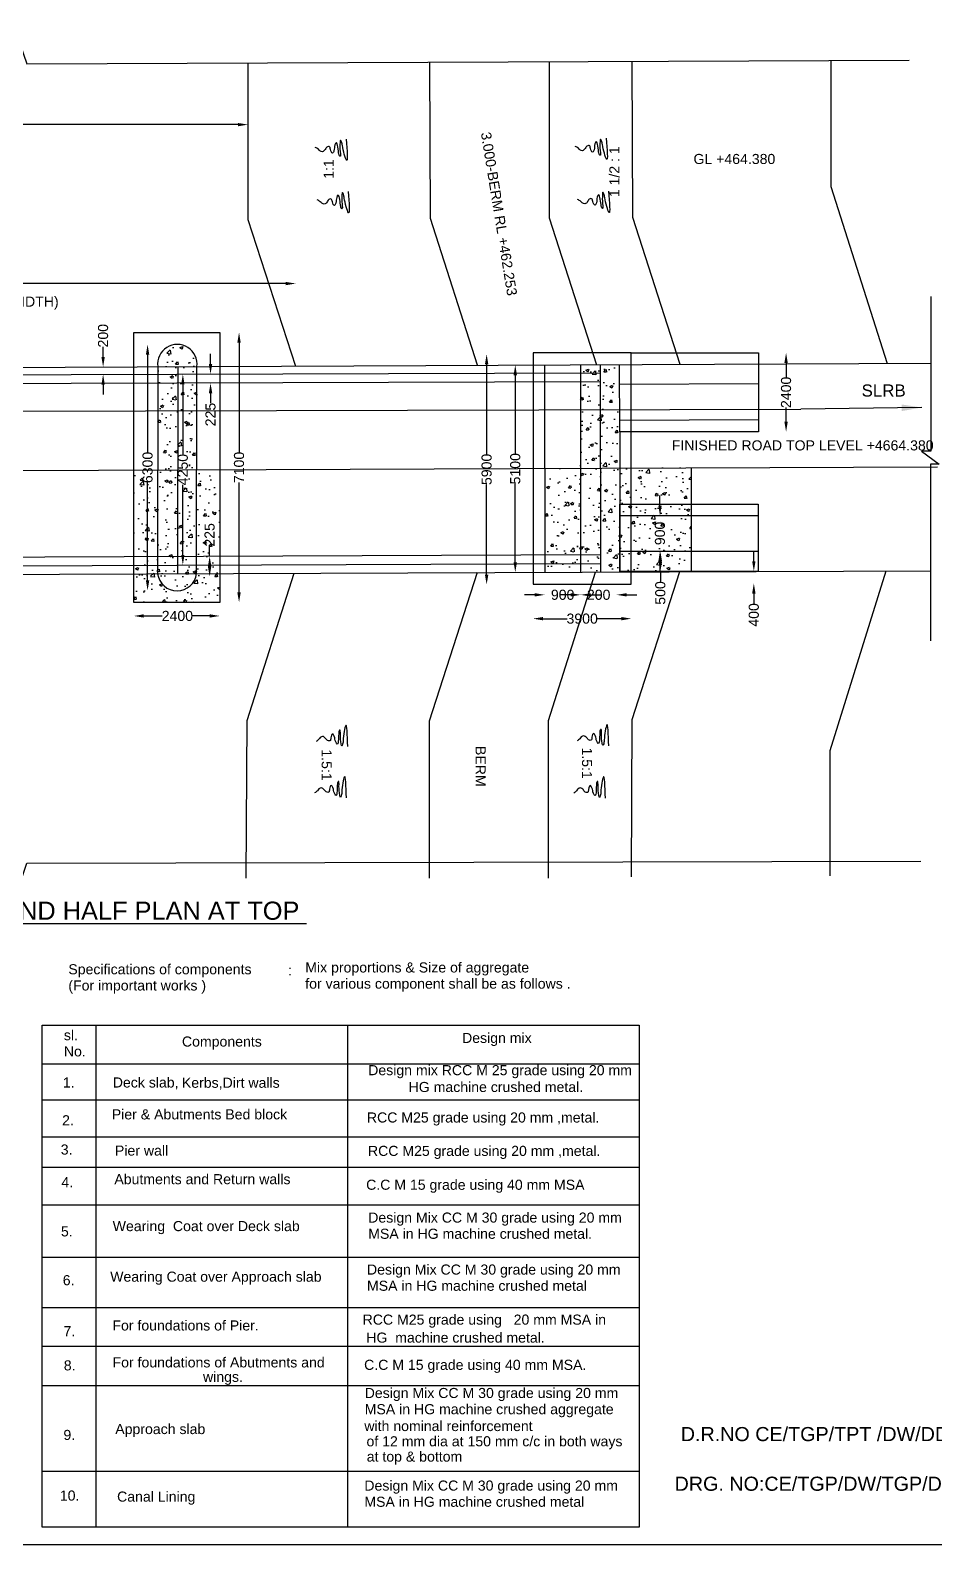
# Model space of a CAD drawing. Header units: millimetres. Extents: x 5124 to 5437574, y 2311 to 17241158.
# Drawn here: x 5387895 to 5410320, y 17181853 to 17219408 of the extents above; entities that cross this region are included whole.
import ezdxf

# ---------------------------------------------------------------- set-up
doc = ezdxf.new("R2010")
doc.units = ezdxf.units.MM
doc.header["$MEASUREMENT"] = 0
for name, color, linetype in [('DIMENSIONS', 7, 'Continuous'), ('DRAWING', 50, 'Continuous'), ('TEXT', 7, 'Continuous')]:
    doc.layers.add(name, color=color, linetype=linetype)
doc.styles.get("Standard").update_dxf_attribs({"font": 'arial.ttf', "height": 250})
doc.dimstyles.get("Standard").update_dxf_attribs({"dimtxt": 300, "dimasz": 250, "dimexe": 0.18, "dimexo": 0.0625, "dimgap": 0.09, "dimtad": 0, "dimdec": 0, "dimzin": 0, "dimdsep": 46, "dimtxsty": 'Standard', "dimcen": 0.09, "dimse1": 1, "dimse2": 1, "dimadec": 0, "dimazin": 0, "dimtfac": 1, "dimtdec": 0, "dimtofl": 0, "dimtmove": 0, "dimatfit": 3, "dimfxl": 1, "dimtolj": 1, "dimtzin": 0, "dimarcsym": 0})
pattern_1 = [(50, (0, 0), (717.260183, -62.752135), [75, -825]), (355, (0, 0), (-138.751334, 752.192134), [60, -660]), (100.4514, (59.8, -5.2), (578.509382, 689.439542), [63.74019, -701.142112]), (46.1842, (0, 200), (1067.24105, -165.519014), [112.5, -1237.5]), (96.6356, (88.9, 186.2), (934.662706, 974.11787), [95.61029, -1051.713]), (351.1842, (0, 200), (934.661945, 974.1186), [90, -990]), (21, (100, 150), (596.907052, -402.61889), [75, -825]), (326, (100, 150), (243.315332, 725.150045), [60, -660]), (71.4514, (149.74, 116.45), (840.222629, 322.530497), [63.74019, -701.142112]), (37.5, (0, 0), (12.1598553, 332.893854), [0, -652, 0, -670, 0, -662.5]), (7.5, (0, 0), (263.0695374, 394.411712), [0, -382, 0, -637, 0, -252.5]), (327.5, (-223, 0), (533.822436, -22.5548717), [0, -250, 0, -780, 0, -1035]), (317.5, (-323, 0), (583.186169, 100.104982), [0, -325, 0, -518, 0, -735])]

# ---------------------------------------------------------------- blocks, each defined once
blk = doc.blocks.new('*D33')
at = {"layer": 'Defpoints', "color": 0, "transparency": 16777216}
for p in [(5389595, 17211056), (5389596, 17210873), (5389700, 17211056)]:
    blk.add_point(p, dxfattribs=at)
at = {"layer": 'DIMENSIONS', "color": 0, "lineweight": -2, "transparency": 16777216}
for p, q in [((5389700, 17211306), (5389700, 17211556)), ((5389700, 17210623), (5389700, 17210373))]:
    blk.add_line(p, q, dxfattribs=at)
at = {"layer": 'DIMENSIONS', "color": 0, "transparency": 16777216}
for points in [[(5389659, 17211306), (5389742, 17211306), (5389700, 17211056)], [(5389659, 17210623), (5389742, 17210623), (5389700, 17210873)]]:
    blk.add_solid(points, dxfattribs=at)
at = {"layer": 'DIMENSIONS', "color": 0, "transparency": 16777216, "insert": (5389700, 17211834), "char_height": 250, "attachment_point": 5, "rotation": 90}
blk.add_mtext('\\A1;200', dxfattribs=at)
blk = doc.blocks.new('*D34')
at = {"layer": 'Defpoints', "color": 0, "transparency": 16777216}
for p in [(5391540, 17211618), (5390803, 17205516), (5391445, 17205516)]:
    blk.add_point(p, dxfattribs=at)
at = {"layer": 'DIMENSIONS', "color": 0, "lineweight": -2, "transparency": 16777216}
for p, q in [((5390803, 17211368), (5390803, 17208941)), ((5390803, 17205766), (5390803, 17208193))]:
    blk.add_line(p, q, dxfattribs=at)
at = {"layer": 'DIMENSIONS', "color": 0, "transparency": 16777216}
for points in [[(5390761, 17211368), (5390844, 17211368), (5390803, 17211618)], [(5390761, 17205766), (5390844, 17205766), (5390803, 17205516)]]:
    blk.add_solid(points, dxfattribs=at)
at = {"layer": 'DIMENSIONS', "color": 0, "transparency": 16777216, "insert": (5390803, 17208567), "char_height": 250, "attachment_point": 5, "rotation": 90}
blk.add_mtext('\\A1;6300', dxfattribs=at)
blk = doc.blocks.new('*D35')
at = {"layer": 'Defpoints', "color": 0, "transparency": 16777216}
for p in [(5391706, 17210880), (5391677, 17206147), (5391824, 17206147)]:
    blk.add_point(p, dxfattribs=at)
at = {"layer": 'DIMENSIONS', "color": 0, "lineweight": -2, "transparency": 16777216}
for p, q in [((5391677, 17210630), (5391677, 17208892)), ((5391677, 17206397), (5391677, 17208136))]:
    blk.add_line(p, q, dxfattribs=at)
at = {"layer": 'DIMENSIONS', "color": 0, "transparency": 16777216}
for points in [[(5391636, 17210630), (5391719, 17210630), (5391677, 17210880)], [(5391636, 17206397), (5391719, 17206397), (5391677, 17206147)]]:
    blk.add_solid(points, dxfattribs=at)
at = {"layer": 'DIMENSIONS', "color": 0, "transparency": 16777216, "insert": (5391677, 17208514), "char_height": 250, "attachment_point": 5, "rotation": 90}
blk.add_mtext('\\A1;4250', dxfattribs=at)
blk = doc.blocks.new('*D36')
at = {"layer": 'Defpoints', "color": 0, "transparency": 16777216}
for p in [(5392591, 17211915), (5392591, 17205219), (5393071, 17205219)]:
    blk.add_point(p, dxfattribs=at)
at = {"layer": 'DIMENSIONS', "color": 0, "lineweight": -2, "transparency": 16777216}
for p, q in [((5393071, 17211665), (5393071, 17208939)), ((5393071, 17205469), (5393071, 17208195))]:
    blk.add_line(p, q, dxfattribs=at)
at = {"layer": 'DIMENSIONS', "color": 0, "transparency": 16777216}
for points in [[(5393029, 17211665), (5393112, 17211665), (5393071, 17211915)], [(5393029, 17205469), (5393112, 17205469), (5393071, 17205219)]]:
    blk.add_solid(points, dxfattribs=at)
at = {"layer": 'DIMENSIONS', "color": 0, "transparency": 16777216, "insert": (5393071, 17208567), "char_height": 250, "attachment_point": 5, "rotation": 90}
blk.add_mtext('\\A1;7100', dxfattribs=at)
blk = doc.blocks.new('*D37')
at = {"layer": 'Defpoints', "color": 0, "transparency": 16777216}
for p in [(5392340, 17206366), (5392341, 17206366), (5392342, 17205863)]:
    blk.add_point(p, dxfattribs=at)
at = {"layer": 'DIMENSIONS', "color": 0, "lineweight": -2, "transparency": 16777216}
for p, q in [((5392341, 17206366), (5392341, 17206616)), ((5392341, 17206113), (5392341, 17206116))]:
    blk.add_line(p, q, dxfattribs=at)
at = {"layer": 'DIMENSIONS', "color": 0, "transparency": 16777216}
for points in [[(5392299, 17206116), (5392383, 17206116), (5392341, 17206366)], [(5392299, 17206113), (5392383, 17206113), (5392341, 17205863)]]:
    blk.add_solid(points, dxfattribs=at)
at = {"layer": 'DIMENSIONS', "color": 0, "transparency": 16777216, "insert": (5392341, 17206895), "char_height": 250, "attachment_point": 5, "rotation": 90}
blk.add_mtext('\\A1;225', dxfattribs=at)
blk = doc.blocks.new('*D38')
at = {"layer": 'Defpoints', "color": 0, "transparency": 16777216}
for p in [(5390459, 17205219), (5392591, 17205219), (5392591, 17204884)]:
    blk.add_point(p, dxfattribs=at)
at = {"layer": 'DIMENSIONS', "color": 0, "lineweight": -2, "transparency": 16777216}
for p, q in [((5390709, 17204884), (5391167, 17204884)), ((5392341, 17204884), (5391917, 17204884))]:
    blk.add_line(p, q, dxfattribs=at)
at = {"layer": 'DIMENSIONS', "color": 0, "transparency": 16777216}
for points in [[(5390709, 17204926), (5390709, 17204843), (5390459, 17204884)], [(5392341, 17204926), (5392341, 17204843), (5392591, 17204884)]]:
    blk.add_solid(points, dxfattribs=at)
at = {"layer": 'DIMENSIONS', "color": 0, "transparency": 16777216, "insert": (5391542, 17204884), "char_height": 250, "attachment_point": 5}
blk.add_mtext('\\A1;2400', dxfattribs=at)
blk = doc.blocks.new('*D39')
at = {"layer": 'Defpoints', "color": 0, "transparency": 16777216}
for p in [(5399348, 17211378), (5399210, 17205661), (5399348, 17205661)]:
    blk.add_point(p, dxfattribs=at)
at = {"layer": 'DIMENSIONS', "color": 0, "lineweight": -2, "transparency": 16777216}
for p, q in [((5399210, 17211128), (5399210, 17208892)), ((5399210, 17205911), (5399210, 17208146))]:
    blk.add_line(p, q, dxfattribs=at)
at = {"layer": 'DIMENSIONS', "color": 0, "transparency": 16777216}
for points in [[(5399168, 17211128), (5399252, 17211128), (5399210, 17211378)], [(5399168, 17205911), (5399252, 17205911), (5399210, 17205661)]]:
    blk.add_solid(points, dxfattribs=at)
at = {"layer": 'DIMENSIONS', "color": 0, "transparency": 16777216, "insert": (5399210, 17208519), "char_height": 250, "attachment_point": 5, "rotation": 90}
blk.add_mtext('\\A1;5900', dxfattribs=at)
blk = doc.blocks.new('*D40')
at = {"layer": 'Defpoints', "color": 0, "transparency": 16777216}
for p in [(5399944, 17211105), (5399920, 17205965), (5399964, 17205965)]:
    blk.add_point(p, dxfattribs=at)
at = {"layer": 'DIMENSIONS', "color": 0, "lineweight": -2, "transparency": 16777216}
for p, q in [((5399920, 17210855), (5399920, 17208908)), ((5399920, 17206215), (5399920, 17208162))]:
    blk.add_line(p, q, dxfattribs=at)
at = {"layer": 'DIMENSIONS', "color": 0, "transparency": 16777216}
for points in [[(5399878, 17210855), (5399962, 17210855), (5399920, 17211105)], [(5399878, 17206215), (5399962, 17206215), (5399920, 17205965)]]:
    blk.add_solid(points, dxfattribs=at)
at = {"layer": 'DIMENSIONS', "color": 0, "transparency": 16777216, "insert": (5399920, 17208535), "char_height": 250, "attachment_point": 5, "rotation": 90}
blk.add_mtext('\\A1;5100', dxfattribs=at)
blk = doc.blocks.new('*D41')
at = {"layer": 'Defpoints', "color": 0, "transparency": 16777216}
for p in [(5400361, 17205673), (5402797, 17205673), (5402797, 17204817)]:
    blk.add_point(p, dxfattribs=at)
at = {"layer": 'DIMENSIONS', "color": 0, "lineweight": -2, "transparency": 16777216}
for p, q in [((5400611, 17204817), (5401206, 17204817)), ((5402547, 17204817), (5401951, 17204817))]:
    blk.add_line(p, q, dxfattribs=at)
at = {"layer": 'DIMENSIONS', "color": 0, "transparency": 16777216}
for points in [[(5400611, 17204859), (5400611, 17204775), (5400361, 17204817)], [(5402547, 17204859), (5402547, 17204775), (5402797, 17204817)]]:
    blk.add_solid(points, dxfattribs=at)
at = {"layer": 'DIMENSIONS', "color": 0, "transparency": 16777216, "insert": (5401579, 17204817), "char_height": 250, "attachment_point": 5}
blk.add_mtext('\\A1;3900', dxfattribs=at)
blk = doc.blocks.new('*D42')
at = {"layer": 'Defpoints', "color": 0, "transparency": 16777216}
for p in [(5400650, 17205968), (5401539, 17205968), (5401539, 17205408)]:
    blk.add_point(p, dxfattribs=at)
at = {"layer": 'DIMENSIONS', "color": 0, "lineweight": -2, "transparency": 16777216}
for p, q in [((5400400, 17205408), (5400150, 17205408)), ((5401789, 17205408), (5402039, 17205408))]:
    blk.add_line(p, q, dxfattribs=at)
at = {"layer": 'DIMENSIONS', "color": 0, "transparency": 16777216}
for points in [[(5400400, 17205450), (5400400, 17205367), (5400650, 17205408)], [(5401789, 17205450), (5401789, 17205367), (5401539, 17205408)]]:
    blk.add_solid(points, dxfattribs=at)
at = {"layer": 'DIMENSIONS', "color": 0, "transparency": 16777216, "insert": (5401095, 17205408), "char_height": 250, "attachment_point": 5}
blk.add_mtext('\\A1;900', dxfattribs=at)
blk = doc.blocks.new('*D43')
at = {"layer": 'Defpoints', "color": 0, "transparency": 16777216}
for p in [(5401542, 17205386), (5402434, 17205408), (5402434, 17205386)]:
    blk.add_point(p, dxfattribs=at)
at = {"layer": 'DIMENSIONS', "color": 0, "lineweight": -2, "transparency": 16777216}
for p, q in [((5401292, 17205408), (5401042, 17205408)), ((5402684, 17205408), (5402934, 17205408))]:
    blk.add_line(p, q, dxfattribs=at)
at = {"layer": 'DIMENSIONS', "color": 0, "transparency": 16777216}
for points in [[(5401292, 17205450), (5401292, 17205367), (5401542, 17205408)], [(5402684, 17205450), (5402684, 17205367), (5402434, 17205408)]]:
    blk.add_solid(points, dxfattribs=at)
at = {"layer": 'DIMENSIONS', "color": 0, "transparency": 16777216, "insert": (5401988, 17205408), "char_height": 250, "attachment_point": 5}
blk.add_mtext('\\A1;200', dxfattribs=at)
blk = doc.blocks.new('*D44')
at = {"layer": 'Defpoints', "color": 0, "transparency": 16777216}
for p in [(5403517, 17206490), (5403678, 17206490), (5403678, 17205980)]:
    blk.add_point(p, dxfattribs=at)
at = {"layer": 'DIMENSIONS', "color": 0, "lineweight": -2, "transparency": 16777216}
for p, q in [((5403517, 17206240), (5403517, 17206230)), ((5403517, 17205980), (5403517, 17205730))]:
    blk.add_line(p, q, dxfattribs=at)
at = {"layer": 'DIMENSIONS', "color": 0, "transparency": 16777216}
for points in [[(5403475, 17206240), (5403559, 17206240), (5403517, 17206490)], [(5403475, 17206230), (5403559, 17206230), (5403517, 17205980)]]:
    blk.add_solid(points, dxfattribs=at)
at = {"layer": 'DIMENSIONS', "color": 0, "transparency": 16777216, "insert": (5403517, 17205454), "char_height": 250, "attachment_point": 5, "rotation": 90}
blk.add_mtext('\\A1;500', dxfattribs=at)
blk = doc.blocks.new('*D45')
at = {"layer": 'Defpoints', "color": 0, "transparency": 16777216}
for p in [(5403508, 17207372), (5403508, 17207372), (5403508, 17206490)]:
    blk.add_point(p, dxfattribs=at)
at = {"layer": 'DIMENSIONS', "color": 0, "lineweight": -2, "transparency": 16777216}
for p, q in [((5403508, 17207622), (5403508, 17207872)), ((5403508, 17206240), (5403508, 17205990))]:
    blk.add_line(p, q, dxfattribs=at)
at = {"layer": 'DIMENSIONS', "color": 0, "transparency": 16777216}
for points in [[(5403467, 17207622), (5403550, 17207622), (5403508, 17207372)], [(5403467, 17206240), (5403550, 17206240), (5403508, 17206490)]]:
    blk.add_solid(points, dxfattribs=at)
at = {"layer": 'DIMENSIONS', "color": 0, "transparency": 16777216, "insert": (5403508, 17206931), "char_height": 250, "attachment_point": 5, "rotation": 90}
blk.add_mtext('\\A1;900', dxfattribs=at)
blk = doc.blocks.new('*D46')
at = {"layer": 'Defpoints', "color": 0, "transparency": 16777216}
for p in [(5405943, 17205988), (5405835, 17205691), (5405943, 17205691)]:
    blk.add_point(p, dxfattribs=at)
at = {"layer": 'DIMENSIONS', "color": 0, "lineweight": -2, "transparency": 16777216}
for p, q in [((5405835, 17206238), (5405835, 17206488)), ((5405835, 17205441), (5405835, 17205191))]:
    blk.add_line(p, q, dxfattribs=at)
at = {"layer": 'DIMENSIONS', "color": 0, "transparency": 16777216}
for points in [[(5405794, 17206238), (5405877, 17206238), (5405835, 17205988)], [(5405794, 17205441), (5405877, 17205441), (5405835, 17205691)]]:
    blk.add_solid(points, dxfattribs=at)
at = {"layer": 'DIMENSIONS', "color": 0, "transparency": 16777216, "insert": (5405835, 17204910), "char_height": 250, "attachment_point": 5, "rotation": 90}
blk.add_mtext('\\A1;400', dxfattribs=at)
blk = doc.blocks.new('*D47')
at = {"layer": 'Defpoints', "color": 0, "transparency": 16777216}
for p in [(5405949, 17211410), (5405949, 17209449), (5406635, 17209449)]:
    blk.add_point(p, dxfattribs=at)
at = {"layer": 'DIMENSIONS', "color": 0, "lineweight": -2, "transparency": 16777216}
for p, q in [((5406635, 17211160), (5406635, 17210804)), ((5406635, 17209699), (5406635, 17210054))]:
    blk.add_line(p, q, dxfattribs=at)
at = {"layer": 'DIMENSIONS', "color": 0, "transparency": 16777216}
for points in [[(5406593, 17211160), (5406677, 17211160), (5406635, 17211410)], [(5406593, 17209699), (5406677, 17209699), (5406635, 17209449)]]:
    blk.add_solid(points, dxfattribs=at)
at = {"layer": 'DIMENSIONS', "color": 0, "transparency": 16777216, "insert": (5406635, 17210429), "char_height": 250, "attachment_point": 5, "rotation": 90}
blk.add_mtext('\\A1;2400', dxfattribs=at)
blk = doc.blocks.new('*D52')
at = {"layer": 'Defpoints', "color": 0, "transparency": 16777216}
for p in [(5394477, 17213128), (5394477, 17211585), (5378075, 17211002)]:
    blk.add_point(p, dxfattribs=at)
at = {"layer": 'DIMENSIONS', "color": 0, "lineweight": -2, "transparency": 16777216}
for p, q in [((5378325, 17213128), (5385818, 17213128)), ((5394227, 17213128), (5386734, 17213128))]:
    blk.add_line(p, q, dxfattribs=at)
at = {"layer": 'DIMENSIONS', "color": 0, "transparency": 16777216}
for points in [[(5378325, 17213169), (5378325, 17213086), (5378075, 17213128)], [(5394227, 17213169), (5394227, 17213086), (5394477, 17213128)]]:
    blk.add_solid(points, dxfattribs=at)
at = {"layer": 'DIMENSIONS', "color": 0, "transparency": 16777216, "insert": (5386276, 17213128), "char_height": 250, "attachment_point": 5}
blk.add_mtext('\\A1;16700', dxfattribs=at)
blk = doc.blocks.new('*D53')
at = {"layer": 'Defpoints', "color": 0, "transparency": 16777216}
for p in [(5392352, 17210882), (5392353, 17210658), (5392364, 17210658)]:
    blk.add_point(p, dxfattribs=at)
at = {"layer": 'DIMENSIONS', "color": 0, "lineweight": -2, "transparency": 16777216}
for p, q in [((5392364, 17211132), (5392364, 17211382)), ((5392364, 17210408), (5392364, 17210158))]:
    blk.add_line(p, q, dxfattribs=at)
at = {"layer": 'DIMENSIONS', "color": 0, "transparency": 16777216}
for points in [[(5392322, 17211132), (5392406, 17211132), (5392364, 17210882)], [(5392322, 17210408), (5392406, 17210408), (5392364, 17210658)]]:
    blk.add_solid(points, dxfattribs=at)
at = {"layer": 'DIMENSIONS', "color": 0, "transparency": 16777216, "insert": (5392364, 17209879), "char_height": 250, "attachment_point": 5, "rotation": 90}
blk.add_mtext('\\A1;225', dxfattribs=at)
blk = doc.blocks.new('*D56')
at = {"layer": 'Defpoints', "color": 0, "transparency": 16777216}
for p in [(5393292, 17217069), (5393292, 17215664), (5379249, 17215109)]:
    blk.add_point(p, dxfattribs=at)
at = {"layer": 'DIMENSIONS', "color": 0, "lineweight": -2, "transparency": 16777216}
for p, q in [((5379499, 17217069), (5385812, 17217069)), ((5393042, 17217069), (5386729, 17217069))]:
    blk.add_line(p, q, dxfattribs=at)
at = {"layer": 'DIMENSIONS', "color": 0, "transparency": 16777216}
for points in [[(5379499, 17217110), (5379499, 17217027), (5379249, 17217069)], [(5393042, 17217110), (5393042, 17217027), (5393292, 17217069)]]:
    blk.add_solid(points, dxfattribs=at)
at = {"layer": 'DIMENSIONS', "color": 0, "transparency": 16777216, "insert": (5386270, 17217069), "char_height": 250, "attachment_point": 5}
blk.add_mtext('\\A1;14300', dxfattribs=at)

msp = doc.modelspace()

# ---------------------------------------------------------------- hatches: boundary and pattern name
at = {"layer": 'DRAWING'}
h = msp.add_hatch(dxfattribs=at)
h.set_pattern_fill('AR-CONC', color=0, scale=100, style=0)
h.set_pattern_definition(pattern_1)
h.paths.add_polyline_path([(5391054, 17211063), (5392025.1, 17211067.6, 1.1388672)])
h.paths.add_polyline_path([(5391549.3, 17211065.4), (5391053.4, 17211063), (5391051.8, 17208505.4), (5391546.6, 17208507.4)])
h.paths.add_polyline_path([(5392025.1, 17211067.6), (5391549.3, 17211065.4), (5391546.6, 17208507.4), (5392020.8, 17208509.3)])
h.paths.add_polyline_path([(5391546.6, 17208507.4), (5391051.8, 17208505.4), (5391050.4, 17206360.8), (5391544.4, 17206362.7)])
h.paths.add_polyline_path([(5392020.8, 17208509.3), (5391546.6, 17208507.4), (5391544.4, 17206362.7), (5392017.2, 17206364.6)])
h.paths.add_polyline_path([(5391051.8, 17208505.4), (5390458.8, 17208503), (5390458.8, 17206358.4), (5391050.4, 17206360.8)])
h.paths.add_polyline_path([(5392590.9, 17208511.6), (5392020.8, 17208509.3), (5392017.2, 17206364.6), (5392590.9, 17206366.9)])
h.paths.add_polyline_path([(5392590.9, 17206366.9), (5392017.2, 17206364.6), (5392016.8, 17206148.1), (5392590.9, 17206150.4)])
h.paths.add_polyline_path([(5392590.9, 17206150.4), (5392016.8, 17206148.1), (5392016.4, 17205934.6), (5392590.9, 17205936.8)])
h.paths.add_polyline_path([(5392016.8, 17206148.1), (5391544.2, 17206146.2), (5391544, 17205932.8), (5392016.4, 17205934.6)])
h.paths.add_polyline_path([(5392017.2, 17206364.6), (5391544.4, 17206362.7), (5391544.2, 17206146.2), (5392016.8, 17206148.1)])
h.paths.add_polyline_path([(5391544.4, 17206362.7), (5391050.4, 17206360.8), (5391050.3, 17206144.2), (5391544.2, 17206146.2)])
h.paths.add_polyline_path([(5391544.2, 17206146.2), (5391050.3, 17206144.2), (5391050.2, 17205930.9), (5391544, 17205932.8)])
h.paths.add_polyline_path([(5391050.4, 17206360.8), (5390458.8, 17206358.4), (5390458.8, 17206141.8), (5391050.3, 17206144.2)])
h.paths.add_polyline_path([(5391050.3, 17206144.2), (5390458.8, 17206141.8), (5390458.8, 17205928.6), (5391050.2, 17205930.9)])
h.paths.add_polyline_path([(5391050.2, 17205930.9), (5390458.8, 17205928.6), (5390458.8, 17205219.4), (5392590.9, 17205219.4), (5392590.9, 17205936.8), (5392016.4, 17205934.6, -0.8798922)])
h.paths.add_polyline_path([(5392016.4, 17205934.6), (5391050.2, 17205930.9, 0.8798922)], flags=17)
h = msp.add_hatch(dxfattribs=at)
h.set_pattern_fill('AR-CONC', color=0, scale=100, style=0)
h.set_pattern_definition(pattern_1)
h.paths.add_polyline_path([(5401537.9, 17208548.1), (5400649.2, 17208544.4), (5400650.2, 17206399.3), (5401538.9, 17206402.9)])
h.paths.add_polyline_path([(5402028.1, 17208550.1), (5401537.9, 17208548.1), (5401538.9, 17206402.9), (5402029.1, 17206404.9)], flags=16)
h.paths.add_polyline_path([(5402511.5, 17207660.5), (5402511.1, 17208552), (5402028.1, 17208550.1), (5402029.3, 17205973.3), (5402512.3, 17205975.1), (5402512.3, 17205988.4), (5402511.5, 17205988.4)])
h.paths.add_polyline_path([(5402028.1, 17208550.1), (5401537.9, 17208548.1), (5401539.1, 17205971.4), (5402029.3, 17205973.3)])
h.paths.add_polyline_path([(5401538.9, 17206402.9), (5400650.2, 17206399.3), (5400650.3, 17206182.7), (5401539, 17206186.3)])
h.paths.add_polyline_path([(5401539, 17206186.3), (5400650.3, 17206182.7), (5400650.4, 17205968), (5401539.1, 17205971.4)])
h.paths.add_polyline_path([(5402796.6, 17208553.2), (5402511.1, 17208552), (5402511.5, 17207660.5), (5402796.6, 17207660.5)])
h.paths.add_polyline_path([(5402796.6, 17207660.5), (5402511.5, 17207660.5), (5402511.6, 17207371.7), (5402796.6, 17207371.7)])
h.paths.add_polyline_path([(5402796.6, 17207371.7), (5402511.6, 17207371.7), (5402512, 17206490), (5402796.6, 17206490)])
h.paths.add_polyline_path([(5402796.6, 17206490), (5402512, 17206490), (5402512.3, 17205988.4), (5402796.6, 17205988.4)])
h.paths.add_polyline_path([(5404282.6, 17206490), (5402796.6, 17206490), (5402796.6, 17205988.4), (5404282.6, 17205988.4)])
h.paths.add_polyline_path([(5404282.6, 17207371.7), (5402796.6, 17207371.7), (5402796.6, 17206490), (5404282.6, 17206490)])
h.paths.add_polyline_path([(5404282.6, 17207660.5), (5402796.6, 17207660.5), (5402796.6, 17207371.7), (5404282.6, 17207371.7)])
h.paths.add_polyline_path([(5404282.6, 17208559.2), (5402796.6, 17208553.2), (5402796.6, 17207660.5), (5404282.6, 17207660.5)])
h.paths.add_polyline_path([(5402502.9, 17211116.7), (5402026.9, 17211114.5), (5402028.1, 17208550.1), (5402511.1, 17208552), (5402510.7, 17209448.7)])
h.paths.add_polyline_path([(5402026.9, 17211114.5), (5401536.8, 17211112.2), (5401537.9, 17208548.1), (5402028.1, 17208550.1)])
h = msp.add_hatch(dxfattribs=at)
h.set_pattern_fill('AR-CONC', color=0, scale=100, style=0)
h.set_pattern_definition(pattern_1)
h.paths.add_polyline_path([(5402028.1, 17208550.1), (5401537.9, 17208548.1), (5401538.9, 17206402.9), (5402029.1, 17206404.9)])

# ---------------------------------------------------------------- linework, layer by layer
at = {"layer": 'DRAWING', "color": 0}
for points in [[(5355935.2, 17241158.1), (5437267.1, 17241158.1), (5437267.1, 17181852.9), (5355935.2, 17181852.9)], [(5390458.8, 17211915.4), (5392590.9, 17211915.4), (5392590.9, 17205219.4), (5390458.8, 17205219.4)], [(5400360.5, 17205672.9), (5402796.6, 17205672.9), (5402796.6, 17211410), (5400360.5, 17211410)], [(5402511.5, 17207660.5), (5405943.3, 17207660.5), (5405943.3, 17205988.4), (5402511.5, 17205988.4)]]:
    msp.add_lwpolyline(points, close=True, dxfattribs=at)
for points in [[(5359524.2, 17210915.2), (5360711.8, 17214712), (5360711.8, 17218503.5), (5387156.3, 17218578), (5387478.8, 17217820.1), (5387562.6, 17219299), (5387805.4, 17218576.4), (5409689.5, 17218667.8)], [(5393291.6, 17218599.3), (5393291.6, 17214717.9), (5394466.6, 17211079)], [(5398987.5, 17211100.2), (5397816.3, 17214740.3), (5397800.1, 17218618.2)], [(5400763.5, 17218630.5), (5400763.5, 17214753.5), (5401936.7, 17211114.1)], [(5404008.4, 17211123.8), (5402831.3, 17214764.4), (5402815.1, 17218639.1)], [(5407746.6, 17218659.7), (5407746.6, 17215536.6), (5409144.3, 17211147.9)], [(5410224, 17212806.2), (5410224, 17208972.4), (5409993, 17208972.4), (5410429.8, 17208652.2), (5410216.9, 17208652.2), (5410216.9, 17204268.9)], [(5402796.6, 17211410), (5405949.4, 17211410), (5405949.4, 17209448.7), (5402510.7, 17209448.7), (5402502.9, 17211116.7)], [(5358340.6, 17210909.7), (5410224, 17211152.9)], [(5370531, 17210812), (5402027, 17210913.4)], [(5391549.3, 17211065.4), (5391544, 17205932.8)], [(5400648.1, 17211108), (5400650.4, 17205968)], [(5401536.8, 17211112.2), (5401539.1, 17205971.4)], [(5402026.9, 17211114.5), (5402029.3, 17205973.3)], [(5402027.1, 17210689.7), (5370531, 17210587.1)], [(5405949.4, 17210641.6), (5402505.2, 17210625.4)], [(5374492.7, 17209931), (5406998.2, 17210015.7)], [(5402509.3, 17209742.4), (5405949.4, 17209755.1)], [(5402510.7, 17209448.7), (5402512.3, 17205975.1)], [(5358369.6, 17208372.3), (5410390.5, 17208584.1)], [(5404282.6, 17208559.2), (5404282.6, 17205988.4)], [(5402511.6, 17207371.7), (5405943.3, 17207371.7)], [(5370531, 17206278.3), (5402025.3, 17206404.8)], [(5402512, 17206490), (5405943.3, 17206490)], [(5358369.6, 17205804.7), (5410216.9, 17206004.9)], [(5370531, 17206061.8), (5402025.3, 17206188.3)], [(5393247.9, 17198383.5), (5393271, 17202288.1), (5394441.1, 17205944)], [(5398971.6, 17205961.5), (5397785.8, 17202273.8), (5397787.3, 17198383.7)], [(5400746.3, 17198382.6), (5400744, 17202291.6), (5401910.2, 17205972.8)], [(5403992.1, 17205980.9), (5402807.7, 17202309), (5402796.7, 17198416)], [(5407728.1, 17198442.5), (5407728.5, 17201545.1), (5409114, 17206000.6)], [(5360738.9, 17198601.9), (5387161.2, 17198746.7), (5387486.2, 17199527.8), (5387565.8, 17198030.3), (5387811.1, 17198754.1), (5409973.2, 17198799.6)]]:
    msp.add_lwpolyline(points, dxfattribs=at)
msp.add_lwpolyline([(5391053.4, 17211063), (5391050.2, 17205930.9, 0.8798922), (5392016.4, 17205934.6), (5392025.1, 17211067.6, 1.1327802), (5391053.4, 17211068.2, 0.9995713)], format="xyb", dxfattribs=at)
for points in [[(5395728.3, 17216711.6), (5395735, 17216184.5), (5395632.5, 17216547), (5395609, 17216642.8), (5395584.2, 17216684.4), (5395575.6, 17216631.5), (5395578.8, 17216397.5), (5395572.2, 17216283.2), (5395560, 17216297.4), (5395545.5, 17216339.4), (5395519.3, 17216515.6), (5395476.4, 17216621), (5395446, 17216564.4), (5395424.2, 17216421.8), (5395389.5, 17216363.6), (5395336.8, 17216452.6), (5395305.3, 17216523.3), (5395267.3, 17216520.6), (5395206.5, 17216452.8), (5395136.5, 17216396.4), (5395075.8, 17216417.9), (5395038, 17216456.2), (5394960.3, 17216504.9)], [(5402176.5, 17216736.9), (5402183.2, 17216209.8), (5402080.8, 17216572.3), (5402057.2, 17216668.1), (5402032.4, 17216709.7), (5402023.8, 17216656.8), (5402027, 17216422.8), (5402020.4, 17216308.4), (5402008.2, 17216322.7), (5401993.7, 17216364.6), (5401967.5, 17216540.8), (5401924.6, 17216646.3), (5401894.2, 17216589.7), (5401872.4, 17216447.1), (5401837.7, 17216388.9), (5401785, 17216477.9), (5401753.5, 17216548.6), (5401715.5, 17216545.9), (5401654.7, 17216478.1), (5401584.7, 17216421.7), (5401524, 17216443.2), (5401486.2, 17216481.5), (5401408.5, 17216530.2)], [(5395776.1, 17215411), (5395782.8, 17214883.9), (5395680.3, 17215246.4), (5395656.7, 17215342.2), (5395632, 17215383.8), (5395623.4, 17215330.9), (5395626.5, 17215096.9), (5395620, 17214982.5), (5395607.8, 17214996.8), (5395593.3, 17215038.7), (5395567.1, 17215214.9), (5395524.2, 17215320.4), (5395493.8, 17215263.8), (5395472, 17215121.2), (5395437.2, 17215063), (5395384.6, 17215152), (5395353, 17215222.7), (5395315, 17215220), (5395254.3, 17215152.2), (5395184.3, 17215095.8), (5395123.6, 17215117.3), (5395085.7, 17215155.6), (5395008, 17215204.3)], [(5402235.1, 17215419.5), (5402241.8, 17214892.4), (5402139.3, 17215254.9), (5402115.8, 17215350.7), (5402091, 17215392.3), (5402082.4, 17215339.4), (5402085.6, 17215105.4), (5402079, 17214991), (5402066.8, 17215005.3), (5402052.3, 17215047.2), (5402026.1, 17215223.5), (5401983.2, 17215328.9), (5401952.8, 17215272.3), (5401931, 17215129.7), (5401896.3, 17215071.5), (5401843.6, 17215160.5), (5401812.1, 17215231.2), (5401774.1, 17215228.5), (5401713.3, 17215160.7), (5401643.3, 17215104.3), (5401582.6, 17215125.8), (5401544.8, 17215164.1), (5401467.1, 17215212.8)], [(5395764.5, 17201645.5), (5395715.4, 17202170.4), (5395651.9, 17201799.1), (5395638.6, 17201701.3), (5395618.3, 17201657.3), (5395604.2, 17201709.1), (5395582.6, 17201942.1), (5395564, 17202055.1), (5395553.4, 17202039.6), (5395543.4, 17201996.4), (5395536, 17201818.4), (5395504.4, 17201709), (5395468.2, 17201762.1), (5395431.5, 17201901.6), (5395390.8, 17201955.8), (5395347.8, 17201861.7), (5395323.9, 17201788), (5395285.9, 17201786.7), (5395218.3, 17201847.7), (5395142.7, 17201896.4), (5395084.6, 17201868.6), (5395051, 17201826.5), (5394978.9, 17201769.9)], [(5402237.9, 17201660.4), (5402188.8, 17202185.3), (5402125.2, 17201814), (5402111.9, 17201716.2), (5402091.7, 17201672.2), (5402077.6, 17201723.9), (5402056, 17201957), (5402037.3, 17202070), (5402026.7, 17202054.5), (5402016.7, 17202011.2), (5402009.3, 17201833.3), (5401977.8, 17201723.9), (5401941.6, 17201776.9), (5401904.8, 17201916.4), (5401864.1, 17201970.6), (5401821.2, 17201876.5), (5401797.3, 17201802.9), (5401759.2, 17201801.6), (5401691.6, 17201862.5), (5401616.1, 17201911.2), (5401558, 17201883.5), (5401524.4, 17201841.4), (5401452.3, 17201784.7)], [(5395731.1, 17200370.7), (5395682, 17200895.6), (5395618.4, 17200524.3), (5395605.1, 17200426.5), (5395584.9, 17200382.5), (5395570.8, 17200434.2), (5395549.1, 17200667.3), (5395530.5, 17200780.3), (5395519.9, 17200764.8), (5395509.9, 17200721.5), (5395502.5, 17200543.6), (5395471, 17200434.2), (5395434.8, 17200487.2), (5395398, 17200626.8), (5395357.3, 17200680.9), (5395314.4, 17200586.8), (5395290.5, 17200513.2), (5395252.4, 17200511.9), (5395184.8, 17200572.8), (5395109.3, 17200621.5), (5395051.2, 17200593.8), (5395017.6, 17200551.7), (5394945.5, 17200495)], [(5402154.1, 17200367.8), (5402105, 17200892.7), (5402041.4, 17200521.4), (5402028.1, 17200423.6), (5402007.9, 17200379.6), (5401993.8, 17200431.3), (5401972.1, 17200664.4), (5401953.5, 17200777.4), (5401942.9, 17200761.9), (5401932.9, 17200718.7), (5401925.5, 17200540.7), (5401894, 17200431.3), (5401857.8, 17200484.3), (5401821, 17200623.9), (5401780.3, 17200678), (5401737.4, 17200583.9), (5401713.5, 17200510.3), (5401675.4, 17200509), (5401607.8, 17200570), (5401532.3, 17200618.6), (5401474.2, 17200590.9), (5401440.6, 17200548.8), (5401368.5, 17200492.1)]]:
    msp.add_spline(points, degree=3, dxfattribs=at)
at = {"layer": 'TEXT', "color": 0}
msp.add_lwpolyline([(5388191.7, 17194733.3), (5402990, 17194733.3), (5402990, 17182289.4), (5388191.7, 17182289.4)], close=True, dxfattribs=at)
for points in [[(5389521.9, 17194733.3), (5389521.9, 17182289.4)], [(5395756.2, 17194733.3), (5395756.2, 17182289.4)], [(5388191.7, 17193774.5), (5402990, 17193774.5)], [(5388191.7, 17192888.5), (5402990, 17192888.5)], [(5388191.7, 17191966.8), (5402990, 17191966.8)], [(5388191.7, 17191219), (5402990, 17191219)], [(5388191.7, 17190279.9), (5402990, 17190279.9)], [(5388191.7, 17188986.6), (5402990, 17188986.6)], [(5388191.7, 17187734.5), (5402990, 17187734.5)], [(5388191.7, 17186778), (5402990, 17186778)], [(5388191.7, 17185797.9), (5402990, 17185797.9)], [(5388191.7, 17183676.3), (5402990, 17183676.3)]]:
    msp.add_lwpolyline(points, dxfattribs=at)

# ---------------------------------------------------------------- texts
for s, rotation, p in [('3.000-BERM RL +462.253', 279.22012, (5399066, 17216862)), ('1 1/2 : 1', 90, (5402502.5, 17215269.2)), ('1:1', 90, (5395417.7, 17215725.2)), ('1.5:1', 270, (5395118, 17201577)), ('BERM ', 270, (5398935.4, 17201660.1)), ('1.5:1', 270, (5401574, 17201622.7))]:
    msp.add_text(s, height=250, rotation=rotation, dxfattribs=at).set_placement(p)
for s, height, p in [('GL +464.380', 250, (5404338.9, 17216091.9)), ('(INCREASED BED WIDTH)', 250, (5384271.5, 17212555)), ('SLRB ', 300, (5408507.3, 17210325.5)), ('FINISHED ROAD TOP LEVEL +4664.380', 250, (5403800.7, 17208989.3)), ('%%UHALF PLAN AT FOUNDATION AND HALF PLAN AT TOP ', 450, (5378291.5, 17197350.6)), ('Specifications of components ', 250, (5388838.3, 17195998.2)), (':', 250, (5394287.7, 17195971.2)), ('Mix proportions & Size of aggregate ', 250, (5394712.4, 17196043)), ('(For important works )', 250, (5388838.3, 17195596.6)), ('for various component shall be as follows .', 250, (5394712.4, 17195641.4)), ('sl.', 250, (5388726.5, 17194363.3)), ('Components ', 250, (5391655, 17194205.8)), ('Design mix', 250, (5398600.5, 17194295.5)), ('No.', 250, (5388726.5, 17193961.7)), ('Design mix RCC M 25 grade using 20 mm', 250, (5396272.9, 17193496)), ('1.', 250, (5388699.9, 17193189.2)), ('Deck slab,', 250, (5389940, 17193190.9)), ('Kerbs,Dirt walls ', 250, (5391653.4, 17193184.2)), ('HG machine crushed metal.', 250, (5397275.6, 17193078.8)), ('2.', 250, (5388683, 17192253.3)), ('Pier & Abutments Bed block', 250, (5389916.2, 17192399.9)), ('RCC M25 grade using 20 mm ,metal.', 250, (5396240.8, 17192322.7)), ('3.', 250, (5388649.3, 17191527.8)), ('Pier wall', 250, (5389993.3, 17191502.4)), ('RCC M25 grade using 20 mm ,metal.', 250, (5396266.7, 17191494.3)), ('4.', 250, (5388666.1, 17190718)), ('Abutments and Return walls ', 250, (5389979.3, 17190793)), ('C.C M 15 grade using 40 mm MSA ', 250, (5396222.4, 17190654.5)), ('Wearing  Coat over Deck slab ', 250, (5389937.2, 17189628.8)), ('Design Mix CC M 30 grade using 20 mm', 250, (5396273.9, 17189840.4)), ('5.', 250, (5388655.2, 17189497.8)), ('MSA in HG machine crushed metal.', 250, (5396273.9, 17189438.8)), ('Wearing Coat over Approach slab ', 250, (5389875.9, 17188375)), ('Design Mix CC M 30 grade using 20 mm', 250, (5396243, 17188551.4)), ('6.', 250, (5388699.9, 17188288.4)), ('MSA in HG machine crushed metal', 250, (5396243, 17188149.8)), ('RCC M25 grade using   20 mm MSA in ', 250, (5396134.6, 17187309.8)), ('7.', 250, (5388716.8, 17187023)), ('For foundations of Pier.', 250, (5389929.9, 17187165)), ('HG  machine crushed metal.', 250, (5396225.8, 17186863.6)), ('8.', 250, (5388725.6, 17186175.4)), ('For foundations of Abutments and ', 250, (5389933.9, 17186249.4)), ('C.C M 15 grade using 40 mm MSA.', 250, (5396171.5, 17186188.8)), ('wings.', 250, (5392177.2, 17185891.6)), ('Design Mix CC M 30 grade using 20 mm', 250, (5396186.4, 17185490.4)), ('MSA in HG machine crushed aggregate ', 250, (5396186.4, 17185088.8)), ('with nominal reinforcement ', 250, (5396177.7, 17184671.1)), ('9.', 250, (5388716.5, 17184450.8)), ('Approach slab ', 250, (5390001.6, 17184596.4)), ('of 12 mm dia at 150 mm c/c in both ways ', 250, (5396231.3, 17184292.5)), ('D.R.NO CE/TGP/TPT /DW/DD2/DEE3/808/2015 DT :-86-11-2015.', 350, (5404023.7, 17184421.3)), ('at top & bottom ', 250, (5396237.2, 17183913.5)), ('Design Mix CC M 30 grade using 20 mm', 250, (5396177.9, 17183194.5)), ('DRG. NO:CE/TGP/DW/TGP/DW/DD2/DE3/101T/1-2015DT 6-11-2015', 350, (5403870, 17183190.2)), ('10.', 250, (5388627.2, 17182946.5)), ('Canal Lining ', 250, (5390046.5, 17182921)), ('MSA in HG machine crushed metal', 250, (5396177.9, 17182792.9))]:
    msp.add_text(s, height=height, dxfattribs=at).set_placement(p)

# ---------------------------------------------------------------- dimensions: what is measured, and where the dimension line sits
at = {"layer": 'DIMENSIONS', "color": 0}
for base, p1, p2, text, picture, middle in [((5393291.6, 17217068.6), (5379248.8, 17215109.1), (5393291.6, 17215663.6), '14300', '*D56', (5386270.2, 17217068.6)), ((5394476.7, 17213127.7), (5378075.1, 17211002.2), (5394476.7, 17211585.2), '16700', '*D52', (5386275.9, 17213127.7)), ((5401539.1, 17205408.3), (5400650.4, 17205968), (5401539.1, 17205968.4), '900', '*D42', (5401094.8, 17205408.3)), ((5402796.6, 17204817.1), (5400360.5, 17205672.9), (5402796.6, 17205672.9), '3900', '*D41', (5401578.6, 17204817.1)), ((5402433.8, 17205408.3), (5401542.3, 17205386.4), (5402433.8, 17205386.4), '200', '*D43', (5401988.1, 17205408.3))]:
    dim = msp.add_linear_dim(base=base, p1=p1, p2=p2, text=text, dimstyle='Standard', dxfattribs=at)
    dim.commit()
    dim.dimension.update_dxf_attribs({"geometry": picture, "text_midpoint": middle})
for base, p1, p2, text, picture, middle in [((5389700.3, 17211056.2), (5389595.7, 17210873.4), (5389594.8, 17211056.2), '200', '*D33', (5389700.3, 17211834.2)), ((5393070.6, 17205219.4), (5392590.9, 17211915.4), (5392590.9, 17205219.4), '7100', '*D36', (5393070.6, 17208567.4)), ((5390802.6, 17205515.7), (5391539.6, 17211618.3), (5391445, 17205515.7), '6300', '*D34', (5390802.6, 17208567)), ((5399209.9, 17205660.9), (5399348.2, 17211377.8), (5399348.2, 17205660.9), '5900', '*D39', (5399209.9, 17208519.3)), ((5406635, 17209448.7), (5405949.4, 17211410), (5405949.4, 17209448.7), '2400', '*D47', (5406635, 17210429.4)), ((5391677.3, 17206147.3), (5391706.2, 17210880.2), (5391823.6, 17206147.3), '4250', '*D35', (5391677.3, 17208513.7)), ((5399920, 17205965.3), (5399944.2, 17211104.7), (5399964.1, 17205965.3), '5100', '*D40', (5399920, 17208535)), ((5403508.2, 17207371.7), (5403508.2, 17206490), (5403508.2, 17207371.7), '900', '*D45', (5403508.2, 17206930.8)), ((5392341.2, 17206365.9), (5392342.3, 17205863.3), (5392340.3, 17206365.9), '225', '*D37', (5392341.2, 17206895.3)), ((5405835.3, 17205691), (5405943.3, 17205988.4), (5405943.3, 17205691), '400', '*D46', (5405835.3, 17204910.1))]:
    dim = msp.add_linear_dim(base=base, p1=p1, p2=p2, angle=90, text=text, dimstyle='Standard', dxfattribs=at)
    dim.commit()
    dim.dimension.update_dxf_attribs({"geometry": picture, "text_midpoint": middle})
at = {"layer": 'DIMENSIONS'}
dim = msp.add_linear_dim(base=(5392363.9, 17210658.2), p1=(5392352.4, 17210882.2), p2=(5392353.1, 17210658.2), angle=90, text='225', dimstyle='Standard', dxfattribs=at)
dim.commit()
dim.dimension.update_dxf_attribs({"geometry": '*D53', "text_midpoint": (5392363.9, 17209878.8)})
at = {"layer": 'DIMENSIONS', "color": 0}
dim = msp.add_linear_dim(base=(5403517, 17206490), p1=(5403677.5, 17205979.6), p2=(5403677.5, 17206490), angle=90, text='500', dimstyle='Standard', dxfattribs=at)
dim.commit()
dim.dimension.update_dxf_attribs({"geometry": '*D44', "text_midpoint": (5403517, 17205453.8), "dimtype": 160})
dim = msp.add_linear_dim(base=(5392590.9, 17204884.4), p1=(5390458.8, 17205219.4), p2=(5392590.9, 17205219.4), text='2400', dimstyle='Standard', dxfattribs=at)
dim.commit()
dim.dimension.update_dxf_attribs({"geometry": '*D38', "text_midpoint": (5391542.3, 17204884.4), "dimtype": 160})

# ---------------------------------------------------------------- leaders
msp.add_leader([(5409998.7, 17210053.2), (5406998.2, 17210015.7)], dimstyle='Standard', override={"dimasz": 500}, dxfattribs=at)

doc.saveas('drawing.dxf')
